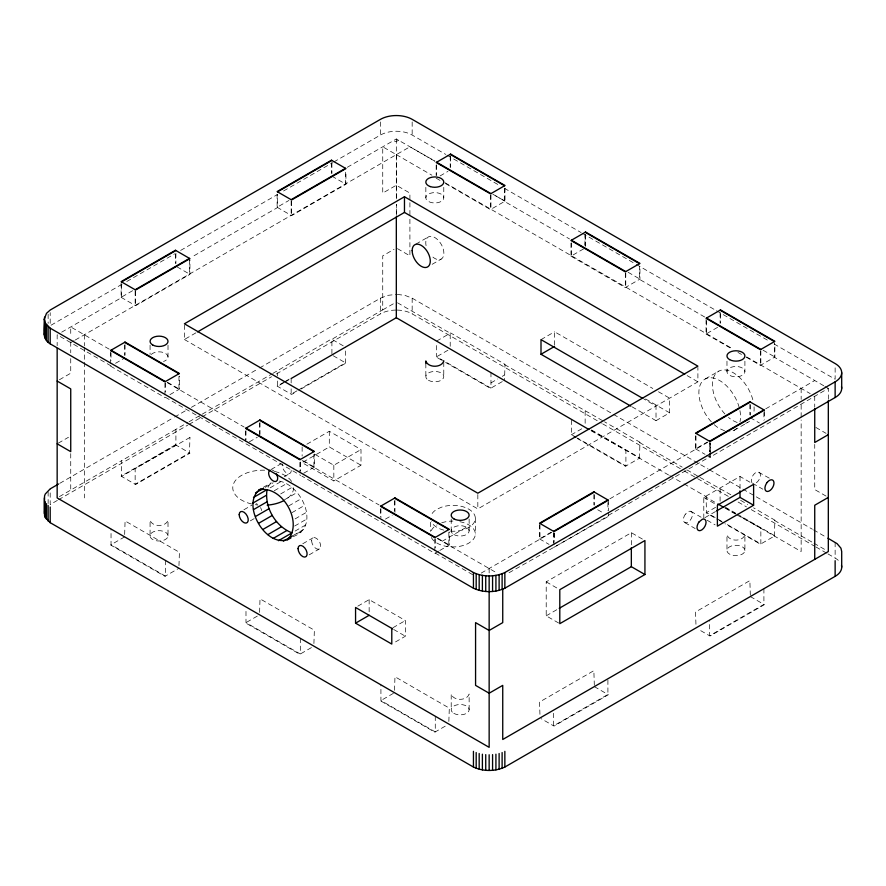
<?xml version="1.0" encoding="UTF-8"?>
<svg xmlns="http://www.w3.org/2000/svg" width="886" height="886" viewBox="0 0 886 886"><rect width="100%" height="100%" fill="white"/><g stroke="black" fill="none" stroke-linecap="round" stroke-linejoin="round"><path stroke-width="0.66" stroke-dasharray="4.43 3.32" d="M331.907 353.68L331.907 339.294L382.73 309.878L382.741 255.832L394.06 249.298M396.33 215.453L396.341 204.389L396.319 215.254M396.341 198.863L396.352 154.64L382.741 146.81L382.741 193.082L396.319 185.24L409.908 193.082L409.908 201.266M554.581 345.086L554.581 331.785L652.827 388.5M632.061 406.829L656.017 420.673L656.017 406.032L644.033 399.11M656.017 420.673L669.606 412.821L669.606 398.179L657.622 391.269M710.018 453.278L710.472 457.464M710.018 451.971L710.018 442.823M504.499 188.353L504.245 201.288L569.532 238.965M584.904 245.234L585.103 234.89M709.797 453.145L709.575 456.943L607.907 515.63L608.815 516.161L506.283 574.305M709.874 451.882L710.395 443.044M293.222 536.606C320.998 526.417 301.495 484.764 279.001 481.054M268.07 487.366L269.089 485.118L271.515 482.87M121.991 284.262L50.192 325.716L50.192 312.647M126.776 281.504L174.642 253.861M180.633 250.417L277.562 194.455L277.573 207.534L191.454 257.25M283.542 190.999L332.604 162.67M333.8 161.983L380.471 135.037A22.416 12.936 0 0 1 412.167 135.037L445.724 154.408M121.116 282.955L121.116 297.331L132.933 290.508M277.119 194.2L277.119 207.269L288.925 200.446M61.677 332.172L121.57 297.596L121.57 283.221M347.279 167.288L396.319 138.969L434.948 161.097M70.736 342.627L74.136 340.667M75.266 340.014L409.93 146.799L434.805 161.174M121.116 297.331L135.602 305.703L189.947 274.328L189.947 259.952M277.119 207.269L291.605 215.63L345.95 184.266L345.95 171.186M59.417 379.751L70.736 373.216L70.736 358.243M115.568 363.282L124.627 358.055M440.021 175.96L447.939 171.386M184.399 325.107L184.399 339.493L196.36 332.582M58.288 443.155L68.477 437.274M415.955 244.082L428.414 236.894M169.913 394.658L179.415 389.164L179.415 376.096M445.625 183.635L490.512 209.561L504.998 201.188L504.998 188.12M432.158 264.305L441.217 259.077M59.772 483.335L173.446 417.694M174.642 417.007L186.614 410.096M191.398 407.339L258.413 368.642M259.609 367.956L380.471 298.172L387.747 295.37L396.319 294.385M59.417 496.614L121.57 460.731L121.57 476.424L175.904 445.049L175.904 429.367L187.865 422.456M189.061 421.769L201.022 414.858M202.218 414.172L271.592 374.125M272.788 373.427L277.573 370.669L277.573 375.897M57.368 500.402L50.192 504.544L50.192 488.862M58.565 499.704L187.81 425.092M189.006 424.405L200.978 417.494M202.174 416.808L271.581 376.727M276.366 373.97L380.471 313.854A22.416 12.936 0 0 1 396.319 310.067M284.207 381.999L277.119 386.097L291.605 394.458L296.334 391.734M285.381 381.323L290.11 378.588M283.476 382.951L277.573 386.351L277.573 377.203M284.661 382.265L290.564 378.854M297.065 390.792L291.151 394.204L291.151 385.045M298.239 390.106L345.496 362.828L345.496 347.135M301.052 389.009L345.95 363.083L331.907 354.987M249.376 441.848L257.305 437.263M570.972 243.096L570.972 256.176L585.148 247.991M436.621 341.066L450.664 332.959L504.998 364.334L504.544 380.282M124.627 536.883L110.584 544.979L164.929 576.354L178.961 568.247M447.939 350.214L436.167 357.014L444.44 361.787M306.855 444.218L329.304 431.26L361.001 449.556L361.001 465.25L333.834 480.932L302.137 462.636L329.304 446.943L361.001 465.25M271.083 469.502L281.272 463.622M263.275 487.344L271.194 482.77M265.224 487.344L273.154 482.77M284.284 476.668L289.943 473.401M270.141 487.832L281.46 481.297M303.721 473.213L314.364 467.077L314.364 453.997M570.972 256.176L625.317 287.54L639.947 279.101L639.947 266.021M274.283 490.733L286.743 483.546M243.916 509.76L251.834 505.186M541.003 339.626L554.581 331.785M280.696 493.923L292.015 487.389M315.051 454.396L333.834 465.25L361.001 449.556M284.472 499.77L296.932 492.583M250.317 520.857L254.847 518.244M490.966 382.896L497.755 378.975M502.284 376.351L504.544 375.044M502.284 381.589L490.512 388.378L445.625 362.463M288.692 505.939L301.151 498.752M291.937 512.684L304.385 505.496M295.104 518.886L306.423 512.352M294.661 526.029L307.11 518.842M295.104 531.068L306.423 524.523M293.067 535.565L304.385 529.031M302.779 543.749L312.968 537.868M309.181 554.846L319.37 548.955M385.454 519.096L392.243 515.176M706.053 319.625L706.053 334L720.096 325.893M504.544 364.589L603.322 421.094M257.305 616.091L245.533 622.891L299.867 654.267L313.91 646.16M581.759 428.78L571.116 434.915L575.845 437.651M184.399 339.493L477.831 508.907L697.902 381.844L697.902 367.469M705.311 378.931L718.9 371.09M442.059 541.324L466.512 527.203M438.659 551.125L434.816 553.351L301.949 476.136M439.799 550.472L449.302 544.979L449.302 531.91M746.222 357.191L760.398 365.375L774.885 357.003L774.885 343.934M639.493 458.184L639.947 442.236L604.507 421.78M357.833 606.157L369.152 599.623L405.378 620.543L405.378 636.226L392.93 643.413M539.53 524.523L539.53 538.898L551.347 532.087M695.532 435.768L695.532 448.837L707.338 442.014M481.231 573.087L551.79 532.342M609.867 498.818L707.792 442.28M765.692 408.856L814.732 380.537M734.095 430.33L747.684 422.489M392.93 627.731L405.378 620.543M828.321 399.265L828.321 388.378L710.018 457.198L706.175 454.983M554.016 547.271L608.361 515.896L608.361 511.975M558.656 623.024L546.208 615.836L546.208 581.847L631.341 532.696L642.66 539.231M703.794 518.31L703.794 497.4L740.02 476.48L751.339 483.025M721.868 521.433L706.507 512.562L706.053 497.135L716.685 503.281M699.94 477.399L733.542 496.271M393.384 693.35L380.471 700.804L434.816 732.168L446.588 725.379M715.567 507.335L706.053 512.828L717.87 519.65M704.957 517.645L715.478 511.565M546.208 615.836L558.036 609.003M774.43 536.096L774.885 520.148L753.621 507.866M382.73 309.878L394.06 303.4M398.744 140.365L395.71 141.605L393.162 140.796M301.151 532.032L296.932 533.328L294.473 533.084M397.293 294.418L404.902 295.37L412.167 298.172L612.27 413.696M769.258 478.13L758.128 471.961A6.401 3.699 -60 0 0 753.609 474.575L752.668 475.948A6.401 3.699 -60 0 0 751.948 482.671M737.174 422.533L732.822 420.562A29.459 17.011 60 0 1 728.491 417.428M724.637 430.851L719.233 428.403A29.459 17.011 60 0 1 713.861 424.339M503.425 200.269L492.826 194.2L504.998 201.188M446.921 155.094L499.638 185.528M504.433 188.297L581.116 232.575M582.312 233.262L635.04 263.707M636.237 264.393L715.312 310.056M716.508 310.742L768.04 340.49M774.032 343.945L835.133 379.23L835.133 366.162M628.13 272.279L639.947 279.101M763.079 350.191L774.885 357.003M704.68 317L639.493 279.356L639.493 266.287M823.792 385.764L774.43 357.268L774.43 342.893M824.921 386.418L828.321 388.378M444.894 182.693L732.5 348.741M746.677 356.925L810.203 393.605M436.167 178.186L440.896 180.91M706.053 334L732.046 349.006M737.949 352.418L741.493 354.455M815.873 427.462L826.062 433.343M687.126 375.62L697.902 381.844M331.907 176.159L345.95 184.266M750.32 417.727L759.38 422.954M397.46 248.645L409.908 255.832L409.908 217.635M826.062 496.094L814.732 489.559L814.732 444.395M645.639 398.988L669.606 412.821M695.532 448.837L705.046 454.33M752.668 483.335L762.857 489.216M613.466 414.393L708.124 469.037M709.321 469.735L741.671 488.407M742.878 489.105L812.373 529.23M813.569 529.917L826.749 537.525M740.63 500.368L747.718 504.455M397.515 302.802L450.21 333.214L450.21 346.293M639.493 442.502L682.165 467.132M686.905 469.879L698.755 476.712M774.43 520.403L812.75 542.531M813.946 543.218L825.929 550.14M397.293 310.078A22.416 12.936 0 0 1 412.167 313.854L601.483 423.165M602.679 423.851L682.962 470.2M684.158 470.887L730.895 497.866M738.082 502.019L746.466 506.87M751.262 509.627L814.766 546.297M815.962 546.983L826.749 553.207M827.945 553.905L835.133 558.058A22.416 12.936 0 0 1 839.994 562.256M591.516 429.965L639.947 457.929L625.45 466.291L577.019 438.326M725.269 507.191L735.901 513.326M737.086 514.013L774.885 535.831L760.398 544.203L724.958 523.737M591.062 430.219L668.576 474.985M669.761 475.66L682.807 483.191M683.992 483.878L706.507 496.88M725.999 508.132L735.446 513.592M740.175 516.316L801.154 551.524L801.154 419.964M591.195 430.829L625.904 450.343L625.904 466.025L577.473 438.072M724.958 508.055L735.59 514.19M736.775 514.877L760.852 528.255L760.852 543.938L726.586 524.158M703.794 497.4L715.113 503.935M576.288 437.385L571.57 434.661L571.57 418.967M719.055 520.326L723.773 523.061M707.194 520.281L715.113 524.855M690.914 511.344L701.103 517.225M684.978 522.674L695.167 528.554M343.225 345.828L331.453 339.039L277.573 370.669M750.32 596.555L764.363 604.662L710.018 636.026L698.246 629.237M177.045 266.874L189.947 274.328M597.718 509.749L603.377 513.016M539.53 538.898L549.043 544.392M546.208 581.847L558.656 589.035M167.609 382.342L179.415 389.164M303.732 460.93L314.364 467.077M437.762 538.311L449.302 544.979M109.211 349.162L70.736 326.945L70.736 336.47M167.155 382.608L244.159 427.063M302.093 460.51L379.097 504.976M437.307 538.577L497.079 573.087M111.038 365.896L57.158 334.786L57.158 345.673M165.383 397.271L300.753 475.45M435.27 553.085L474.387 575.667M110.584 366.162L164.929 397.526M175.904 429.367L121.57 460.731M594.318 686.617L608.361 694.724L554.016 726.099L541.113 718.646M393.694 629.481L405.378 636.226M396.352 154.64L431.881 175.184M168.008 535.831L167.698 534.491A8.971 5.172 0 0 0 153.278 531.866A8.971 5.172 0 0 0 155.249 540.526A8.971 5.172 0 0 0 168.008 535.831L168.008 520.148C165.904 527.236 152.171 527.236 150.077 520.148L150.077 535.831M300.398 462.149L300.609 470.123M763.909 412.499L763.909 420.341M709.564 442.557L709.564 451.716M835.133 542.365L835.133 558.058M814.732 396.219L814.732 407.106M801.154 388.378L801.154 399.365M801.154 404.858L801.154 418.591M764.363 411.447L764.363 419.3M763.909 588.714L763.909 604.396L709.564 635.771L709.564 620.078M760.852 350.734L760.852 365.11M760.398 350.989L760.398 365.375M750.32 404.658L750.32 415.113M750.32 595.248L749.866 580.607L695.532 611.982L695.986 625.306M749.866 404.393L749.866 414.847M744.904 361.189L744.904 371.644A8.971 5.172 0 0 1 731.459 376.129A8.971 5.172 0 0 1 731.459 367.169A8.971 5.172 0 0 1 744.904 371.644M744.904 550.472A8.971 5.172 0 0 0 731.459 545.986A8.971 5.172 0 0 0 731.459 554.957A8.971 5.172 0 0 0 744.904 550.472L744.904 534.79C742.811 541.878 729.078 541.878 726.974 534.79L726.974 550.472M740.02 476.48L740.02 489.559M726.974 361.189L726.974 371.644M720.551 313.865L720.551 323.025M720.096 312.824L720.096 323.279M720.096 489.039L720.096 502.107M710.472 443.089L710.472 454.85M706.507 320.666L706.507 333.734M695.986 436.023L695.986 449.102M631.341 532.696L631.341 546.285M625.771 272.899L625.771 287.285M625.317 273.165L625.317 287.54M608.361 500.213L608.361 510.668M607.907 502.561L607.907 510.402M607.907 680.083L607.907 694.458L553.562 725.833L553.562 710.151M594.318 494.72L594.318 505.175M594.318 685.31L593.864 670.669L539.53 702.044L539.984 715.379M593.864 494.454L593.864 504.92M585.602 234.657L585.602 246.419M585.148 234.912L585.148 245.378M585.148 411.126L585.148 425.501M571.426 242.842L571.426 255.91M554.47 533.15L554.47 540.992M554.016 532.885L554.016 544.657M553.562 532.63L553.562 543.085M539.984 524.789L539.984 539.164M504.544 188.375L504.544 201.454M490.966 194.92L490.966 209.295M490.966 372.43L490.966 388.123L436.621 356.748L436.621 342.373M490.512 195.175L490.512 209.561M489.15 568.513L489.15 574.006M477.831 494.521L477.831 508.907M475.339 518.321L475.339 534.003M469.137 519.096L469.137 530.858M469.137 709.686L469.137 694.004C467.033 701.092 453.311 701.092 451.207 694.004L451.207 709.686M451.207 519.096L451.207 530.858M450.664 156.744L450.664 167.199M450.21 155.703L450.21 167.465M448.848 532.165L448.848 545.244M448.848 721.459L449.302 708.124L394.968 676.749L394.514 691.39M443.775 187.334L443.775 197.788A8.971 5.172 0 0 1 430.33 202.274A8.971 5.172 0 0 1 430.33 193.303A8.971 5.172 0 0 1 443.775 197.788M443.775 362.241L443.775 376.616M436.621 164.851L436.621 175.306M436.167 165.106L436.167 175.572M435.27 538.71L435.27 547.858M435.27 716.22L435.27 731.914L380.925 700.538L380.925 684.856M434.816 538.965L434.816 550.738M430.507 522.242L430.507 531.39M425.845 187.334L425.845 197.788M425.845 363.548L425.845 376.616M412.167 121.958L412.167 135.037M412.167 298.172L412.167 313.854M409.908 202.639L409.908 216.273M396.319 138.969L396.319 198.885M394.968 500.535L394.968 512.296M394.514 500.8L394.514 511.255M380.925 508.642L380.925 517.789M380.471 121.958L380.471 135.037M380.471 298.172L380.471 313.854M380.471 508.907L380.471 516.748M369.152 599.623L369.152 615.305M345.496 172.238L345.496 184M333.834 465.25L333.834 480.932M331.907 163.079L331.907 173.545M331.453 162.825L331.453 173.279M329.304 431.26L329.304 446.943M313.91 454.263L313.91 467.332M313.91 643.546L314.364 630.212L260.019 598.836L259.565 613.477M302.137 446.943L302.137 456.091M300.321 462.104L300.321 471.252M300.321 638.319L300.321 654.001L245.987 622.625L245.987 608.25M299.867 462.37L299.867 472.825M291.605 201.255L291.605 215.63M291.151 200.989L291.151 215.376M291.151 378.51L291.151 383.738M260.019 422.633L260.019 434.395M259.565 422.888L259.565 434.649M245.987 430.729L245.987 439.888M245.533 430.995L245.533 441.45M189.493 259.687L189.493 274.062M178.961 376.351L178.961 389.43M178.961 565.633L179.415 552.299L125.081 520.935L124.627 535.576M175.904 253.152L175.904 263.607M175.45 254.193L175.45 263.341M168.008 345.241L168.008 357.003M165.383 382.885L165.383 392.044M165.383 560.406L165.383 576.099L111.038 544.724L111.038 529.031M164.929 383.151L164.929 394.912M150.077 345.241L150.077 354.389M135.602 291.317L135.602 305.703M135.148 291.062L135.148 305.437M125.081 344.72L125.081 355.175M124.627 344.975L124.627 355.441M111.038 352.827L111.038 360.668M110.584 351.775L110.584 363.548M84.325 334.786L84.325 345.773M84.325 347.146L84.325 360.879M84.325 362.252L84.325 497.921M70.736 341.907L70.736 352.805M70.736 453.621L70.736 490.08M48.132 314.22L48.132 323.379M48.132 491.741L48.132 503.514M151.273 354.422A8.971 5.172 0 0 1 165.383 353.348A8.971 5.172 0 0 1 163.522 361.488M271.98 469.968A6.401 3.699 60 0 1 274.328 471.33M291.261 470.466A6.401 3.699 60 0 1 286.145 472.703A6.401 3.699 60 0 1 282.368 463.976M256.132 503.702A6.401 3.699 60 0 1 257.305 504.2M260.506 507.578A6.401 3.699 60 0 1 261.68 510.602M426.066 245.643A12.803 7.398 60 0 1 434.55 237.382A12.803 7.398 60 0 1 443.687 255.223A12.803 7.398 60 0 1 430.984 255.257M759.069 472.249A6.401 3.699 -60 0 1 760.055 477.377A6.401 3.699 -60 0 1 755.869 483.025M749.523 421.227A29.459 17.011 60 0 1 745.591 423.298M724.892 413.939A29.459 17.011 60 0 1 719.233 370.924A29.459 17.011 60 0 1 753.022 400.472M754.052 406.807A29.459 17.011 60 0 1 753.787 412.92M736.764 428.281A29.459 17.011 60 0 1 729.71 431.504M711.303 421.791A29.459 17.011 60 0 1 705.644 378.765A29.459 17.011 60 0 1 739.433 408.313M739.943 410.617A29.459 17.011 60 0 1 739.976 421.869M459.845 521.699A22.416 12.936 0 0 1 472.338 540.471L468.772 543.151A22.416 12.936 0 0 1 431.272 537.348M431.272 530.659A22.416 12.936 0 0 1 437.075 524.855M441.715 522.795A22.416 12.936 0 0 1 452.923 521.068M293.609 487.732A30.423 17.565 0 0 1 285.79 499.482M257.904 505.02A30.423 17.565 0 0 1 255.323 504.688M251.546 503.957A30.423 17.565 0 0 1 233.638 483.557A30.423 17.565 0 0 1 265.833 470.233M274.826 471.507A30.423 17.565 0 0 1 292.003 482.084M450.586 531.19A22.416 12.936 0 0 0 468.772 527.469L472.338 524.789A22.416 12.936 0 0 0 468.772 509.162A22.416 12.936 0 0 0 441.715 507.113L437.075 509.162A22.416 12.936 0 0 0 431.272 514.965M443.808 530.138A22.416 12.936 0 0 1 431.272 521.666M685.41 514.146L684.524 515.552A6.401 3.699 -60 0 0 685.62 522.84A6.401 3.699 -60 0 0 692.176 516.438A6.401 3.699 -60 0 0 688.799 511.377L685.41 514.146M175.45 444.783L121.116 476.159L135.602 484.531L189.947 453.156L175.45 444.783M189.947 437.462L135.148 468.583L135.148 484.265L189.493 452.89L189.947 437.462M428.47 380.282A8.971 5.172 0 0 0 443.476 377.957A8.971 5.172 0 0 0 432.49 371.622A8.971 5.172 0 0 0 428.47 380.282M453.831 713.352A8.971 5.172 0 0 0 468.827 711.026A8.971 5.172 0 0 0 457.852 704.691A8.971 5.172 0 0 0 453.831 713.352M311.639 540.803A6.401 3.699 60 0 0 318.439 549.254A6.401 3.699 60 0 0 318.439 540.194A6.401 3.699 60 0 0 311.639 540.803M453.831 534.524A8.971 5.172 0 0 0 468.827 532.198A8.971 5.172 0 0 0 457.852 525.863A8.971 5.172 0 0 0 453.831 534.524"/><path stroke-width="1.33" d="M291.151 378.51L396.319 317.72L396.33 216.837M630.854 406.142L541.003 354.267L541.003 339.626L642.837 398.423M290.962 537.913C267.572 552.366 238.589 502.883 261.005 488.651M278.425 540.693L292.015 532.851C275.424 526.494 264.261 507.169 267.051 489.615L253.474 497.467M44.3 319.093L46.482 313.345L50.192 310.034L380.471 119.344A22.416 12.936 0 0 1 412.167 119.344L835.133 363.548A22.416 12.936 0 0 1 835.133 381.844L835.133 397.526L504.854 588.215C495.086 592.767 483.224 592.767 473.445 588.215L50.192 343.846C41.221 338.895 44.843 327.255 44.3 319.093L45.275 323.002L50.192 328.163L473.445 572.533C483.224 577.085 495.086 577.085 504.854 572.533L835.133 381.844M44.3 334.786L44.544 332.815M841.512 565.512A22.416 12.936 0 0 1 835.133 576.354L504.854 767.043C495.086 771.595 483.224 771.595 473.445 767.043L50.192 522.674L45.275 517.513L44.544 511.643M443.775 360.934C441.682 368.022 427.949 368.022 425.845 360.934L425.845 363.548M287.562 539.873C303.931 522.629 281.87 484.409 258.745 489.958M121.57 281.903L175.904 250.539M277.573 191.841L331.907 160.466M135.148 289.755L189.493 258.38M291.151 199.682L345.496 168.318M404.47 196.747L184.399 323.8L477.831 493.214L697.902 366.162L404.47 196.747L404.47 212.43L684.734 374.235M197.556 331.896L404.47 212.43M58.565 484.022L50.192 488.862L45.275 494.023L44.544 495.95L44.544 515.586M255.5 492.959L263.43 488.385M252.776 503.148L266.365 495.307M253.474 509.638L267.051 501.797M255.5 516.494L269.089 508.653M541.003 354.267L554.581 346.415M258.745 523.238L272.334 515.397M262.965 529.407L276.554 521.566M267.882 534.601L281.46 526.76M273.154 538.444L286.743 530.603M283.343 541.18L292.402 535.952M392.52 628.805L355.563 607.464L355.563 623.157L369.152 615.305M539.984 523.482L594.318 492.107M695.986 433.409L750.32 402.045M553.562 531.323L607.907 499.948M709.564 441.25L763.909 409.886M828.321 434.649L814.732 442.502L814.732 408.468M716.652 510.89L740.02 497.4L753.609 505.241L753.609 484.332L717.383 505.241L717.383 526.162L753.609 505.241M559.21 608.328L631.341 566.686L644.93 574.527L644.93 540.538L559.797 589.688L559.797 623.678L644.93 574.527M828.321 497.4L814.732 505.241L814.732 559.365M450.21 154.397L504.544 185.761M585.148 232.298L639.493 263.674M720.096 310.211L774.43 341.586M436.621 162.238L490.966 193.613M706.507 318.052L760.852 349.427M571.426 240.228L625.771 271.592M827.945 538.223L837.071 543.639L840.936 548.168L841.7 551.524L841.7 567.206M588.836 429.466L396.319 317.72M717.87 503.957L723.773 507.368M124.627 342.361L178.961 373.737M259.565 420.274L313.91 451.65M394.514 498.187L448.848 529.551M111.038 350.214L165.383 381.578M245.987 428.115L300.321 459.491M380.925 506.028L435.27 537.403M57.158 381.058L70.736 388.899L70.736 451.65L57.158 443.808M355.563 623.157L391.789 644.067L391.789 628.384M841.7 372.696L841.7 388.378M835.133 560.672L835.133 576.354M828.321 400.627L828.321 551.524L502.739 739.489L502.739 685.376L489.15 693.217L475.572 685.376L475.572 622.625L489.15 630.467L502.739 622.625L502.739 588.603M740.02 490.866L740.02 497.4M631.341 547.648L631.341 566.686M504.854 572.533L504.854 588.215M504.854 751.35L504.854 767.043M502.118 573.718L502.118 589.412M502.118 752.546L502.118 768.228M499.117 574.671L499.117 590.364M499.117 753.499L499.117 769.181M495.916 575.368L495.916 591.051M495.916 754.196L495.916 769.879M492.572 575.789L492.572 591.471M492.572 754.617L492.572 770.299M489.15 575.933L489.15 747.341L57.158 497.921L57.158 348.397M489.15 754.761L489.15 770.443M485.738 575.789L485.738 591.471M485.738 754.617L485.738 770.299M482.394 575.368L482.394 591.051M482.394 754.196L482.394 769.879M479.182 574.671L479.182 590.364M479.182 753.499L479.182 769.181M476.181 573.718L476.181 589.412M476.181 752.546L476.181 768.228M473.445 572.533L473.445 588.215M473.445 751.35L473.445 767.043M50.192 328.163L50.192 343.846M50.192 506.991L50.192 522.674M48.132 326.591L48.132 342.273M48.132 505.408L48.132 521.101M46.482 324.852L46.482 340.534M46.482 503.68L46.482 519.362M45.275 323.002L45.275 338.685M45.275 501.83L45.275 517.513M44.544 317.122L44.544 336.758M44.3 497.921L44.3 513.614M841.512 386.695A22.416 12.936 0 0 1 835.133 397.526M276.354 473.855A6.401 3.699 60 0 1 276.354 481.242A6.401 3.699 60 0 1 269.953 477.554A6.401 3.699 60 0 1 269.953 470.156M283.553 500.778A30.423 17.565 0 0 1 267.162 505.142M698.988 521.987L698.113 523.404A6.401 3.699 -60 0 0 699.198 530.681A6.401 3.699 -60 0 0 705.754 524.279A6.401 3.699 -60 0 0 702.388 519.218L698.988 521.987M767.187 482.416L766.246 483.789A6.401 3.699 -60 0 0 766.246 491.176A6.401 3.699 -60 0 0 772.658 487.488A6.401 3.699 -60 0 0 772.658 480.09L771.717 479.802A6.401 3.699 -60 0 0 767.187 482.416M175.45 250.273L121.116 281.648L135.602 290.01L189.947 258.646L175.45 250.273M331.453 160.211L277.119 191.586L291.605 199.948L345.95 168.573L331.453 160.211M125.081 342.107L110.584 350.468L164.929 381.844L179.415 373.482L125.081 342.107M450.664 154.131L436.167 162.492L490.512 193.868L504.998 185.506L450.664 154.131M260.019 420.008L245.533 428.381L299.867 459.756L314.364 451.384L260.019 420.008M585.602 232.043L570.972 240.483L625.317 271.858L639.947 263.408L585.602 232.043M394.968 497.921L380.471 506.283L434.816 537.658L449.302 529.296L394.968 497.921M720.551 309.945L706.053 318.318L760.398 349.682L774.885 341.32L720.551 309.945M593.864 491.841L539.53 523.216L554.016 531.578L608.361 500.213L593.864 491.841M749.866 401.779L695.532 433.154L710.018 441.516L764.363 410.14L749.866 401.779M453.831 518.842A8.971 5.172 0 0 0 468.827 516.516A8.971 5.172 0 0 0 457.852 510.181A8.971 5.172 0 0 0 453.831 518.842M729.599 359.616A8.971 5.172 0 0 0 744.605 357.302A8.971 5.172 0 0 0 733.619 350.956A8.971 5.172 0 0 0 729.599 359.616M152.702 344.975A8.971 5.172 0 0 0 167.698 342.66A8.971 5.172 0 0 0 156.722 336.326A8.971 5.172 0 0 0 152.702 344.975M430.33 186.592A8.971 5.172 0 0 0 443.775 182.106A8.971 5.172 0 0 0 430.33 177.621A8.971 5.172 0 0 0 430.33 186.592M298.061 548.644A6.401 3.699 60 0 0 304.85 557.095A6.401 3.699 60 0 0 304.85 548.035A6.401 3.699 60 0 0 298.061 548.644M239.187 514.655A6.401 3.699 60 0 0 245.987 523.105A6.401 3.699 60 0 0 245.987 514.046A6.401 3.699 60 0 0 239.187 514.655M412.167 250.605A12.803 7.398 60 0 0 425.756 267.506A12.803 7.398 60 0 0 425.756 249.387A12.803 7.398 60 0 0 412.167 250.605"/></g></svg>
